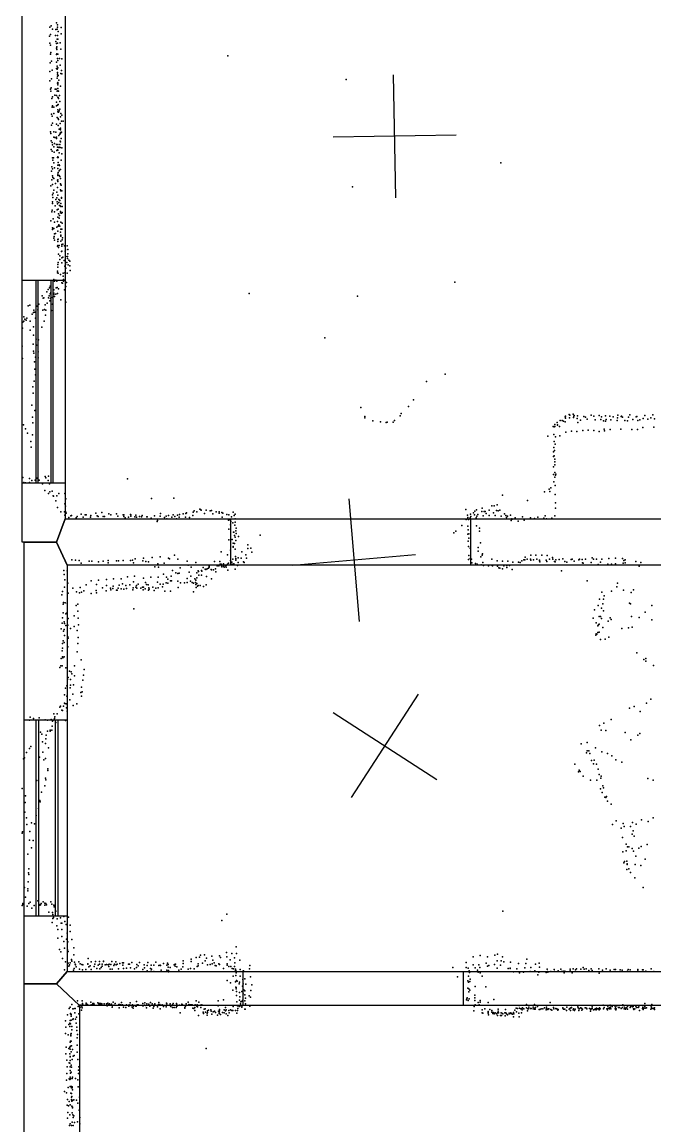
# Model space of a CAD drawing. Header units: millimetres. Extents: x 3450 to 23228, y -19815 to -4263.
# Drawn here: x 10146 to 12202, y -11441 to -7854 of the extents above; entities that cross this region are included whole.
import ezdxf

# ---------------------------------------------------------------- set-up
doc = ezdxf.new("R2010")
doc.units = ezdxf.units.MM
for name, color, linetype in [('DOORS', 7, 'Continuous'), ('P', 9, 'Continuous'), ('PANOS', 10, 'Continuous'), ('ROOMS', 1, 'Continuous'), ('WALLS', 3, 'Continuous'), ('WINDOWS', 6, 'Continuous')]:
    doc.layers.add(name, color=color, linetype=linetype)

# ---------------------------------------------------------------- blocks, each defined once
blk = doc.blocks.new('1-Standard_45')
for points in [[(-590, 42.9766), (589.999, 42.9766), (589.999, 32.9766), (-590, 32.9766), (-590, 42.9766)], [(-590.014, -44.0958), (589.985, -44.0958), (589.985, -54.0958), (-590.014, -54.0958), (-590.014, -44.0958)]]:
    blk.add_lwpolyline(points)

msp = doc.modelspace()

# ---------------------------------------------------------------- linework, layer by layer
at = {"layer": 'DOORS'}
for points in [[(10824.4, -9469), (11603, -9469), (11603, -9619), (10824.4, -9619), (10824.4, -9469)], [(11578.5, -11049.3), (10864.5, -11049.3), (10864.5, -10939.3), (11578.5, -10939.3), (11578.5, -11049.3)]]:
    msp.add_lwpolyline(points, dxfattribs=at)
at = {"layer": 'P'}
for p in [(10236, -7871), (10241, -7867), (10245, -7878), (10256, -7879), (10258, -7857), (10260, -7878), (10261, -7863), (10261, -7871), (10264, -7885), (10273, -7872), (10235, -7900), (10236, -7923), (10239, -7895), (10255, -7898), (10256, -7918), (10258, -7924), (10260, -7910), (10261, -7898), (10261, -7923), (10262, -7910), (10270, -7922), (10273, -7893), (10239, -7930), (10239, -7959), (10240, -7953), (10258, -7939), (10258, -7960), (10259, -7935), (10259, -7944), (10259, -7958), (10262, -7959), (10272, -7943), (10238, -7987), (10242, -7982), (10258, -7985), (10261, -7973), (10262, -7979), (10268, -7973), (10270, -7994), (10276, -7974), (10815, -7964), (10237, -8015), (10244, -8011), (10258, -8005), (10260, -7998), (10260, -8008), (10261, -8018), (10261, -8024), (10261, -8030), (10263, -8003), (10264, -8028), (10272, -8022), (10274, -8012), (10275, -8023), (10236, -8045), (10241, -8068), (10242, -8039), (10260, -8037), (10261, -8053), (10262, -8051), (10262, -8054), (10263, -8058), (10266, -8043), (10271, -8063), (11199, -8041), (10239, -8073), (10240, -8079), (10243, -8103), (10245, -8097), (10253, -8092), (10254, -8072), (10257, -8073), (10258, -8093), (10260, -8079), (10262, -8070), (10262, -8078), (10262, -8098), (10264, -8100), (10265, -8079), (10265, -8103), (10268, -8093), (10244, -8131), (10245, -8127), (10250, -8131), (10258, -8115), (10258, -8127), (10261, -8124), (10263, -8140), (10264, -8122), (10269, -8113), (10269, -8137), (10242, -8154), (10244, -8160), (10250, -8151), (10260, -8165), (10263, -8146), (10264, -8168), (10265, -8147), (10265, -8171), (10267, -8143), (10271, -8162), (10272, -8152), (10274, -8176), (10276, -8157), (10280, -8176), (10239, -8211), (10242, -8189), (10245, -8183), (10249, -8211), (10256, -8212), (10258, -8186), (10264, -8190), (10267, -8202), (10270, -8184), (10271, -8199), (10271, -8205), (10274, -8212), (10240, -8216), (10241, -8240), (10244, -8246), (10249, -8228), (10253, -8230), (10258, -8228), (10258, -8233), (10266, -8223), (10269, -8219), (10270, -8241), (10271, -8213), (10271, -8217), (10271, -8244), (10273, -8233), (10241, -8268), (10244, -8274), (10245, -8253), (10250, -8260), (10251, -8277), (10252, -8249), (10258, -8252), (10259, -8272), (10261, -8261), (10261, -8270), (10262, -8252), (10262, -8271), (10266, -8262), (10267, -8261), (10267, -8279), (10269, -8252), (10270, -8262), (10276, -8263), (10276, -8283), (10245, -8296), (10246, -8303), (10248, -8296), (10250, -8312), (10261, -8294), (10262, -8319), (10263, -8292), (10264, -8295), (10264, -8311), (10267, -8318), (10273, -8303), (11701, -8312), (10242, -8339), (10243, -8325), (10245, -8331), (10245, -8354), (10252, -8328), (10262, -8330), (10262, -8349), (10262, -8353), (10264, -8343), (10267, -8338), (10267, -8353), (10268, -8321), (10269, -8356), (10270, -8334), (10271, -8334), (10240, -8387), (10243, -8367), (10245, -8382), (10246, -8359), (10250, -8363), (10255, -8379), (10261, -8368), (10261, -8392), (10263, -8367), (10263, -8372), (10271, -8363), (10271, -8380), (10272, -8383), (10273, -8384), (11219, -8390), (10245, -8416), (10246, -8424), (10247, -8410), (10249, -8401), (10259, -8407), (10259, -8426), (10263, -8417), (10271, -8399), (10272, -8403), (10274, -8424), (10274, -8427), (10276, -8403), (10245, -8438), (10245, -8444), (10254, -8451), (10256, -8431), (10260, -8438), (10261, -8445), (10264, -8462), (10266, -8431), (10266, -8441), (10268, -8450), (10269, -8434), (10270, -8451), (10272, -8444), (10272, -8454), (10277, -8454), (10243, -8471), (10244, -8466), (10247, -8494), (10252, -8471), (10260, -8464), (10262, -8488), (10265, -8477), (10267, -8492), (10268, -8483), (10271, -8470), (10271, -8474), (10274, -8475), (10277, -8473), (10240, -8500), (10245, -8523), (10245, -8528), (10250, -8525), (10252, -8505), (10259, -8521), (10261, -8502), (10262, -8534), (10264, -8518), (10266, -8513), (10269, -8518), (10272, -8505), (10272, -8527), (10276, -8527), (10277, -8508), (10250, -8557), (10251, -8551), (10252, -8543), (10252, -8563), (10255, -8541), (10262, -8561), (10262, -8567), (10264, -8560), (10271, -8537), (10272, -8547), (10272, -8550), (10272, -8566), (10277, -8562), (10278, -8555), (10261, -8583), (10262, -8580), (10265, -8587), (10267, -8580), (10274, -8600), (10275, -8577), (10276, -8583), (10276, -8599), (10279, -8576), (10284, -8582), (10286, -8599), (10287, -8594), (10293, -8582), (10295, -8593), (10262, -8642), (10264, -8636), (10265, -8609), (10269, -8614), (10269, -8626), (10276, -8621), (10276, -8637), (10279, -8618), (10283, -8629), (10287, -8642), (10288, -8616), (10288, -8616), (10292, -8636), (10294, -8616), (10294, -8623), (10295, -8608), (10296, -8643), (10298, -8628), (10301, -8631), (10261, -8664), (10261, -8669), (10263, -8651), (10264, -8670), (10271, -8675), (10280, -8670), (10285, -8648), (10285, -8669), (10289, -8654), (10293, -8670), (10301, -8646), (10302, -8662), (10238, -8712), (10250, -8691), (10252, -8696), (10256, -8693), (10259, -8696), (10276, -8702), (10278, -8703), (10280, -8680), (10281, -8691), (10281, -8696), (10289, -8714), (10291, -8701), (11552, -8700), (10212, -8744), (10217, -8750), (10227, -8731), (10231, -8723), (10232, -8750), (10234, -8744), (10235, -8718), (10238, -8737), (10240, -8733), (10245, -8749), (10250, -8724), (10250, -8735), (10250, -8740), (10252, -8746), (10256, -8739), (10257, -8718), (10260, -8717), (10261, -8736), (10265, -8721), (10284, -8724), (10884, -8736), (11236, -8745), (10166, -8776), (10172, -8774), (10195, -8777), (10201, -8771), (10215, -8751), (10221, -8773), (10228, -8768), (10237, -8760), (10239, -8753), (10245, -8771), (10272, -8757), (10288, -8764), (10152, -8812), (10155, -8820), (10162, -8816), (10179, -8804), (10184, -8798), (10185, -8791), (10188, -8797), (10190, -8816), (10198, -8789), (10214, -8790), (10219, -8788), (10222, -8807), (10223, -8791), (10242, -8792), (10148, -8849), (10149, -8830), (10152, -8826), (10160, -8823), (10173, -8826), (10173, -8855), (10184, -8845), (10210, -8846), (10218, -8826), (10184, -8872), (10192, -8885), (10200, -8887), (11130, -8880), (10147, -8908), (10182, -8901), (10183, -8924), (10185, -8930), (10193, -8904), (10199, -8926), (10148, -8948), (10187, -8958), (10190, -8943), (10199, -8945), (10188, -8982), (10190, -9001), (11520, -8998), (10186, -9021), (11460, -9022), (10181, -9040), (10182, -9060), (10178, -9099), (11246, -9107), (11401, -9103), (11417, -9082), (10180, -9138), (10188, -9117), (11259, -9136), (11260, -9140), (11374, -9134), (11378, -9126), (11910, -9137), (11911, -9135), (11911, -9141), (11923, -9130), (11924, -9140), (11925, -9132), (11936, -9128), (11937, -9139), (11938, -9135), (11939, -9133), (11949, -9142), (11950, -9134), (11971, -9136), (11976, -9138), (11981, -9145), (11995, -9132), (12003, -9135), (12021, -9133), (12028, -9137), (12041, -9134), (12055, -9135), (12066, -9137), (12080, -9140), (12081, -9132), (12092, -9136), (12093, -9135), (12096, -9138), (12116, -9138), (12120, -9131), (12141, -9137), (12143, -9136), (12163, -9143), (12169, -9133), (12179, -9145), (12188, -9140), (12195, -9131), (12200, -9144), (10151, -9163), (10157, -9176), (10181, -9157), (11285, -9150), (11310, -9153), (11329, -9156), (11332, -9154), (11351, -9154), (11356, -9149), (11871, -9168), (11874, -9170), (11876, -9162), (11876, -9168), (11884, -9156), (11885, -9163), (11885, -9164), (11892, -9168), (11894, -9149), (11900, -9149), (11905, -9151), (11910, -9153), (11951, -9155), (11960, -9148), (11985, -9180), (12003, -9181), (12008, -9147), (12026, -9146), (12034, -9150), (12037, -9177), (12041, -9151), (12043, -9146), (12056, -9178), (12058, -9147), (12079, -9149), (12091, -9177), (12104, -9149), (12112, -9150), (12127, -9178), (12130, -9146), (12145, -9178), (12146, -9149), (12152, -9147), (12162, -9172), (12198, -9171), (10164, -9190), (10175, -9217), (10180, -9196), (11854, -9200), (11873, -9194), (11874, -9217), (11879, -9202), (11893, -9199), (11912, -9187), (11931, -9184), (11948, -9185), (11967, -9182), (12020, -9185), (12038, -9183), (10176, -9236), (11872, -9251), (11873, -9237), (11875, -9246), (11878, -9226), (11872, -9266), (11874, -9264), (11876, -9283), (11877, -9275), (11872, -9300), (11872, -9324), (11877, -9293), (11877, -9318), (11880, -9323), (10149, -9334), (10152, -9350), (10158, -9352), (10171, -9337), (10171, -9350), (10178, -9344), (10189, -9343), (10193, -9336), (10196, -9336), (10202, -9343), (10213, -9355), (10221, -9331), (10224, -9335), (10231, -9344), (10232, -9330), (10235, -9355), (10240, -9352), (10489, -9338), (11873, -9348), (11877, -9333), (11878, -9360), (11879, -9327), (10220, -9376), (10232, -9386), (10236, -9381), (10244, -9379), (10247, -9394), (10248, -9395), (10259, -9394), (10266, -9386), (10285, -9386), (11707, -9392), (11843, -9381), (11858, -9372), (11860, -9380), (11864, -9368), (11878, -9389), (10256, -9410), (10261, -9432), (10285, -9420), (10287, -9427), (10288, -9403), (10567, -9402), (10639, -9401), (11672, -9426), (11680, -9426), (11689, -9423), (11788, -9409), (11879, -9417), (10272, -9446), (10284, -9446), (10285, -9457), (10288, -9447), (10290, -9450), (10298, -9464), (10305, -9459), (10307, -9458), (10322, -9465), (10325, -9461), (10338, -9453), (10345, -9463), (10351, -9455), (10355, -9455), (10369, -9463), (10370, -9458), (10386, -9450), (10390, -9459), (10394, -9461), (10405, -9448), (10410, -9461), (10414, -9461), (10428, -9452), (10435, -9456), (10453, -9452), (10457, -9460), (10475, -9455), (10477, -9456), (10477, -9461), (10481, -9465), (10492, -9463), (10498, -9454), (10500, -9455), (10500, -9460), (10513, -9462), (10516, -9457), (10518, -9463), (10528, -9461), (10534, -9462), (10536, -9458), (10551, -9462), (10553, -9462), (10566, -9466), (10576, -9459), (10595, -9460), (10596, -9451), (10609, -9464), (10614, -9460), (10617, -9468), (10622, -9458), (10633, -9463), (10637, -9456), (10642, -9461), (10651, -9457), (10656, -9463), (10658, -9454), (10669, -9452), (10677, -9463), (10678, -9451), (10680, -9449), (10690, -9464), (10701, -9458), (10702, -9447), (10705, -9442), (10714, -9446), (10724, -9437), (10726, -9438), (10728, -9440), (10739, -9451), (10744, -9440), (10757, -9443), (10761, -9441), (10766, -9452), (10777, -9446), (10786, -9446), (10786, -9450), (10795, -9448), (10796, -9463), (10798, -9450), (10811, -9454), (10818, -9455), (10827, -9462), (10832, -9447), (10835, -9458), (10838, -9453), (11588, -9438), (11593, -9457), (11594, -9464), (11601, -9465), (11603, -9453), (11604, -9461), (11612, -9449), (11616, -9455), (11617, -9444), (11621, -9465), (11622, -9439), (11623, -9460), (11626, -9454), (11639, -9445), (11641, -9434), (11644, -9459), (11647, -9445), (11650, -9445), (11654, -9451), (11663, -9440), (11663, -9458), (11677, -9449), (11683, -9458), (11687, -9441), (11693, -9442), (11698, -9440), (11702, -9460), (11713, -9452), (11717, -9458), (11720, -9464), (11723, -9460), (11733, -9457), (11748, -9465), (11772, -9462), (11797, -9465), (11810, -9467), (11821, -9463), (11841, -9466), (11845, -9459), (11867, -9466), (11877, -9459), (11879, -9434), (10585, -9477), (10586, -9474), (10648, -9469), (10817, -9473), (10818, -9502), (10822, -9472), (10823, -9488), (10824, -9477), (10831, -9481), (10837, -9489), (10838, -9469), (10838, -9479), (10842, -9499), (11574, -9490), (11589, -9471), (11593, -9469), (11594, -9492), (11596, -9471), (11622, -9491), (11632, -9499), (11735, -9474), (11737, -9469), (11738, -9470), (11757, -9476), (11777, -9473), (11849, -9469), (10818, -9537), (10829, -9536), (10833, -9512), (10834, -9512), (10836, -9523), (10838, -9528), (10840, -9507), (10841, -9539), (10842, -9516), (10849, -9526), (10920, -9521), (11548, -9514), (11555, -9509), (11594, -9518), (11595, -9504), (11597, -9517), (11597, -9531), (11632, -9508), (10823, -9570), (10832, -9548), (10832, -9558), (10832, -9561), (10836, -9549), (10838, -9567), (10879, -9553), (10879, -9565), (10889, -9564), (11595, -9541), (11596, -9558), (11602, -9564), (11627, -9562), (11627, -9573), (11635, -9546), (10288, -9609), (10308, -9602), (10320, -9603), (10332, -9604), (10364, -9606), (10373, -9606), (10395, -9608), (10410, -9606), (10426, -9604), (10426, -9611), (10453, -9605), (10460, -9605), (10475, -9604), (10499, -9604), (10505, -9603), (10508, -9611), (10514, -9598), (10539, -9605), (10541, -9596), (10548, -9607), (10557, -9608), (10569, -9594), (10595, -9592), (10622, -9596), (10625, -9598), (10641, -9587), (10652, -9599), (10682, -9606), (10711, -9610), (10771, -9607), (10789, -9607), (10793, -9576), (10814, -9585), (10823, -9604), (10828, -9609), (10831, -9600), (10839, -9591), (10840, -9597), (10840, -9602), (10841, -9603), (10848, -9595), (10848, -9610), (10858, -9596), (10860, -9576), (10865, -9608), (10868, -9610), (10873, -9585), (10875, -9596), (10892, -9577), (11596, -9601), (11597, -9588), (11601, -9597), (11606, -9600), (11607, -9611), (11636, -9592), (11640, -9587), (11642, -9582), (11643, -9610), (11672, -9600), (11689, -9605), (11706, -9606), (11724, -9606), (11740, -9609), (11759, -9609), (11764, -9610), (11769, -9605), (11776, -9602), (11779, -9602), (11780, -9593), (11787, -9599), (11797, -9599), (11799, -9586), (11799, -9603), (11807, -9602), (11815, -9587), (11818, -9600), (11827, -9603), (11827, -9605), (11828, -9608), (11834, -9587), (11848, -9603), (11851, -9607), (11852, -9588), (11859, -9600), (11869, -9594), (11870, -9600), (11875, -9607), (11878, -9608), (11880, -9602), (11891, -9601), (11902, -9598), (11909, -9607), (11916, -9609), (11930, -9601), (11933, -9600), (11939, -9606), (11954, -9602), (11957, -9600), (11965, -9601), (11966, -9611), (11976, -9599), (11995, -9610), (11998, -9595), (12002, -9600), (12012, -9600), (12025, -9609), (12029, -9599), (12052, -9597), (12074, -9596), (12096, -9597), (12101, -9604), (12105, -9602), (12105, -9611), (12139, -9607), (12156, -9610), (10282, -9636), (10293, -9637), (10338, -9613), (10578, -9624), (10587, -9615), (10589, -9626), (10608, -9612), (10635, -9636), (10646, -9644), (10652, -9646), (10657, -9645), (10660, -9628), (10686, -9619), (10689, -9642), (10696, -9626), (10714, -9644), (10718, -9637), (10719, -9640), (10729, -9636), (10730, -9639), (10734, -9627), (10741, -9632), (10743, -9633), (10747, -9631), (10752, -9629), (10754, -9622), (10754, -9626), (10760, -9633), (10761, -9634), (10768, -9634), (10775, -9631), (10776, -9641), (10780, -9621), (10785, -9621), (10790, -9616), (10793, -9616), (10794, -9621), (10795, -9624), (10800, -9615), (10801, -9622), (10803, -9625), (10807, -9621), (10809, -9625), (10810, -9619), (10814, -9616), (10815, -9635), (10817, -9613), (10828, -9617), (10829, -9616), (10831, -9618), (10834, -9615), (10838, -9632), (10846, -9620), (11619, -9614), (11624, -9616), (11637, -9618), (11645, -9620), (11661, -9621), (11672, -9619), (11674, -9621), (11690, -9622), (11695, -9628), (11698, -9629), (11706, -9631), (11711, -9621), (11721, -9620), (11721, -9627), (11729, -9620), (11738, -9633), (11898, -9637), (11969, -9613), (12017, -9617), (12049, -9616), (12060, -9616), (12074, -9615), (12098, -9612), (12150, -9622), (10283, -9649), (10285, -9667), (10295, -9678), (10354, -9683), (10371, -9670), (10388, -9682), (10395, -9668), (10420, -9666), (10443, -9663), (10468, -9663), (10473, -9680), (10489, -9657), (10496, -9683), (10508, -9673), (10511, -9655), (10523, -9681), (10541, -9661), (10547, -9675), (10550, -9682), (10556, -9683), (10564, -9658), (10586, -9674), (10588, -9658), (10595, -9681), (10605, -9681), (10606, -9648), (10614, -9676), (10615, -9658), (10620, -9664), (10620, -9678), (10628, -9670), (10630, -9655), (10632, -9670), (10652, -9671), (10661, -9676), (10674, -9676), (10683, -9662), (10683, -9675), (10693, -9671), (10694, -9655), (10699, -9675), (10703, -9677), (10707, -9663), (10710, -9675), (10711, -9668), (10711, -9682), (10714, -9660), (10714, -9679), (10720, -9651), (10729, -9651), (10744, -9683), (10745, -9656), (10762, -9663), (11981, -9670), (12080, -9678), (10275, -9715), (10278, -9705), (10284, -9691), (10296, -9710), (10311, -9694), (10323, -9706), (10333, -9709), (10335, -9692), (10339, -9707), (10347, -9702), (10371, -9711), (10387, -9701), (10388, -9709), (10407, -9693), (10419, -9702), (10421, -9685), (10433, -9694), (10435, -9699), (10441, -9695), (10442, -9687), (10453, -9700), (10455, -9700), (10458, -9694), (10462, -9684), (10468, -9696), (10477, -9697), (10483, -9685), (10485, -9695), (10506, -9699), (10507, -9693), (10516, -9690), (10518, -9685), (10519, -9694), (10532, -9694), (10537, -9691), (10540, -9699), (10541, -9691), (10546, -9696), (10557, -9700), (10558, -9693), (10559, -9697), (10571, -9691), (10575, -9701), (10581, -9694), (10588, -9693), (10602, -9689), (10610, -9703), (10628, -9704), (10653, -9692), (10703, -9706), (10712, -9692), (10716, -9687), (10718, -9685), (10725, -9685), (10736, -9688), (12029, -9707), (12037, -9719), (12060, -9703), (12078, -9689), (12100, -9700), (12124, -9708), (12132, -9699), (10280, -9746), (10281, -9740), (10286, -9741), (10293, -9743), (10322, -9750), (10327, -9746), (12017, -9750), (12022, -9730), (12032, -9745), (12034, -9729), (12119, -9742), (12122, -9745), (12191, -9750), (10278, -9790), (10280, -9774), (10288, -9777), (10291, -9775), (10315, -9784), (10327, -9768), (10509, -9761), (12005, -9764), (12021, -9786), (12025, -9786), (12028, -9759), (12035, -9767), (12056, -9790), (12126, -9786), (12150, -9789), (12170, -9772), (10273, -9826), (10277, -9807), (10283, -9803), (10284, -9808), (10288, -9815), (10295, -9814), (10296, -9792), (10304, -9825), (10315, -9818), (10328, -9791), (10330, -9813), (12001, -9791), (12011, -9806), (12016, -9816), (12018, -9813), (12021, -9811), (12028, -9792), (12032, -9821), (12050, -9801), (12059, -9795), (12094, -9825), (12116, -9823), (12128, -9820), (12191, -9797), (10281, -9833), (10283, -9828), (10284, -9848), (10295, -9852), (10296, -9856), (10325, -9831), (10329, -9854), (12010, -9846), (12011, -9842), (12013, -9843), (12016, -9838), (12021, -9837), (12025, -9860), (12040, -9859), (12052, -9853), (10277, -9897), (10278, -9874), (10278, -9889), (10280, -9865), (10283, -9870), (10295, -9884), (10327, -9874), (10273, -9922), (10278, -9917), (10279, -9920), (10283, -9917), (10325, -9901), (10338, -9927), (12143, -9904), (12166, -9925), (12172, -9922), (12172, -9931), (10269, -9952), (10272, -9946), (10277, -9946), (10288, -9953), (10300, -9963), (10306, -9966), (10317, -9946), (10348, -9958), (12197, -9945), (10294, -9991), (10296, -9984), (10304, -9991), (10308, -9972), (10317, -9979), (10344, -9993), (10346, -9976), (10284, -10040), (10287, -10019), (10292, -10011), (10302, -10018), (10304, -10009), (10311, -10038), (10313, -10008), (10337, -10033), (10339, -10015), (10342, -10030), (10271, -10077), (10281, -10077), (10284, -10067), (10285, -10068), (10290, -10069), (10292, -10045), (10301, -10056), (10312, -10075), (10324, -10069), (10339, -10045), (12174, -10067), (12188, -10054), (10173, -10113), (10249, -10102), (10253, -10112), (10260, -10102), (10269, -10080), (10276, -10090), (10278, -10091), (10291, -10083), (10292, -10082), (10293, -10093), (12119, -10084), (12134, -10078), (12154, -10094), (10170, -10123), (10184, -10117), (10202, -10115), (10221, -10122), (10229, -10123), (10241, -10120), (10244, -10142), (10245, -10126), (10246, -10124), (10251, -10121), (10252, -10117), (10256, -10130), (10287, -10124), (12022, -10140), (12036, -10132), (12059, -10120), (10206, -10162), (10211, -10168), (10223, -10183), (10225, -10171), (10229, -10158), (10238, -10155), (10238, -10158), (10243, -10155), (12027, -10155), (12042, -10156), (12105, -10163), (12146, -10171), (12153, -10166), (10171, -10215), (10175, -10208), (10213, -10193), (10222, -10198), (10232, -10213), (11962, -10199), (11981, -10195), (12009, -10212), (12123, -10187), (10151, -10248), (10154, -10245), (10161, -10228), (10203, -10243), (10214, -10227), (10217, -10252), (10222, -10247), (11979, -10229), (11981, -10222), (11987, -10222), (11990, -10231), (11996, -10254), (12004, -10253), (12029, -10225), (12047, -10231), (12062, -10238), (12075, -10251), (10230, -10281), (10230, -10286), (11941, -10266), (11953, -10290), (11956, -10285), (11959, -10289), (12002, -10265), (12012, -10266), (12017, -10282), (12094, -10259), (10194, -10319), (10222, -10311), (10223, -10316), (11968, -10305), (11992, -10318), (12013, -10317), (12020, -10299), (12026, -10311), (12027, -10305), (12179, -10312), (12196, -10318), (10147, -10345), (10209, -10357), (10220, -10336), (12025, -10346), (12030, -10358), (12032, -10336), (12035, -10342), (10156, -10390), (10157, -10368), (10204, -10384), (10205, -10388), (12039, -10373), (12042, -10374), (12044, -10371), (12047, -10386), (12059, -10396), (10155, -10421), (10192, -10432), (10200, -10410), (10161, -10440), (10162, -10462), (10177, -10456), (10187, -10459), (12064, -10462), (12076, -10450), (12098, -10458), (12102, -10468), (12122, -10468), (12129, -10455), (12141, -10461), (12158, -10446), (12180, -10452), (12196, -10440), (10147, -10490), (10148, -10485), (10172, -10484), (12092, -10473), (12096, -10504), (12128, -10493), (12131, -10482), (12134, -10500), (10171, -10512), (10177, -10537), (10182, -10514), (12108, -10525), (12113, -10534), (12117, -10534), (12128, -10540), (12149, -10538), (12157, -10533), (12176, -10527), (10165, -10558), (12097, -10550), (12108, -10547), (12132, -10548), (12139, -10565), (12170, -10574), (10168, -10606), (12101, -10586), (12103, -10582), (12110, -10581), (12110, -10608), (12111, -10589), (12111, -10591), (12117, -10606), (12137, -10592), (12156, -10595), (10166, -10648), (10167, -10619), (10168, -10624), (12122, -10617), (12136, -10635), (10154, -10666), (10165, -10671), (10165, -10677), (12163, -10666), (10149, -10718), (10149, -10722), (10157, -10698), (10168, -10718), (10173, -10714), (10198, -10710), (10202, -10721), (10206, -10723), (10208, -10718), (10215, -10713), (10220, -10717), (10223, -10718), (10226, -10723), (10240, -10713), (10243, -10720), (10147, -10725), (10163, -10727), (10178, -10733), (10186, -10725), (10204, -10724), (10220, -10724), (10233, -10746), (10245, -10748), (10246, -10754), (10249, -10724), (10251, -10729), (10253, -10727), (10256, -10743), (10293, -10759), (10811, -10753), (11708, -10743), (10244, -10780), (10246, -10767), (10248, -10764), (10259, -10791), (10260, -10768), (10271, -10765), (10273, -10782), (10275, -10782), (10282, -10761), (10285, -10777), (10290, -10786), (10297, -10763), (10302, -10789), (10795, -10774), (10262, -10803), (10275, -10803), (10276, -10825), (10293, -10815), (10303, -10809), (10263, -10831), (10282, -10842), (10284, -10863), (10291, -10834), (10295, -10843), (10308, -10835), (10314, -10862), (10842, -10859), (10268, -10868), (10272, -10875), (10278, -10897), (10294, -10869), (10296, -10874), (10307, -10900), (10307, -10901), (10314, -10885), (10361, -10897), (10696, -10899), (10712, -10894), (10723, -10893), (10726, -10886), (10739, -10885), (10745, -10896), (10763, -10889), (10766, -10902), (10787, -10888), (10791, -10894), (10810, -10877), (10811, -10892), (10822, -10901), (10828, -10881), (10836, -10895), (10843, -10881), (10853, -10902), (11611, -10892), (11634, -10887), (11658, -10891), (11682, -10886), (11690, -10883), (11706, -10891), (11786, -10899), (10284, -10934), (10287, -10908), (10296, -10912), (10298, -10922), (10300, -10917), (10303, -10911), (10308, -10906), (10313, -10935), (10316, -10929), (10317, -10909), (10319, -10915), (10320, -10917), (10322, -10924), (10331, -10908), (10333, -10932), (10335, -10914), (10340, -10916), (10343, -10934), (10344, -10918), (10353, -10933), (10360, -10914), (10360, -10915), (10363, -10924), (10368, -10921), (10371, -10908), (10371, -10933), (10380, -10923), (10383, -10915), (10385, -10907), (10389, -10929), (10394, -10919), (10398, -10907), (10398, -10915), (10399, -10931), (10403, -10926), (10406, -10915), (10406, -10922), (10411, -10906), (10411, -10907), (10416, -10917), (10420, -10916), (10426, -10917), (10428, -10923), (10429, -10915), (10432, -10932), (10435, -10916), (10438, -10907), (10439, -10932), (10444, -10920), (10446, -10915), (10451, -10908), (10452, -10917), (10455, -10915), (10459, -10930), (10464, -10913), (10473, -10911), (10474, -10919), (10476, -10911), (10476, -10929), (10485, -10928), (10492, -10915), (10495, -10915), (10499, -10927), (10503, -10910), (10511, -10931), (10518, -10926), (10519, -10916), (10523, -10921), (10528, -10910), (10538, -10933), (10543, -10917), (10544, -10927), (10553, -10920), (10553, -10937), (10555, -10910), (10563, -10929), (10566, -10919), (10566, -10938), (10567, -10932), (10574, -10919), (10581, -10909), (10591, -10920), (10595, -10919), (10596, -10920), (10598, -10935), (10598, -10935), (10606, -10913), (10616, -10919), (10616, -10935), (10619, -10912), (10621, -10916), (10621, -10925), (10622, -10936), (10627, -10926), (10640, -10917), (10643, -10922), (10644, -10915), (10645, -10915), (10649, -10924), (10655, -10935), (10663, -10932), (10668, -10924), (10670, -10905), (10670, -10913), (10686, -10932), (10693, -10929), (10696, -10907), (10705, -10931), (10715, -10923), (10718, -10914), (10718, -10921), (10732, -10912), (10741, -10905), (10748, -10918), (10757, -10916), (10764, -10914), (10770, -10911), (10773, -10920), (10777, -10921), (10785, -10914), (10788, -10916), (10800, -10929), (10812, -10914), (10812, -10919), (10818, -10923), (10824, -10923), (10829, -10929), (10833, -10931), (10836, -10923), (10837, -10911), (10839, -10932), (10839, -10936), (10840, -10936), (10855, -10933), (10865, -10937), (10885, -10931), (10886, -10920), (11545, -10926), (11589, -10910), (11589, -10926), (11595, -10928), (11598, -10937), (11611, -10918), (11618, -10927), (11625, -10935), (11630, -10918), (11633, -10926), (11654, -10912), (11658, -10922), (11662, -10920), (11681, -10916), (11689, -10905), (11689, -10928), (11700, -10919), (11702, -10905), (11711, -10908), (11725, -10929), (11731, -10928), (11731, -10929), (11733, -10909), (11753, -10931), (11758, -10913), (11779, -10927), (11782, -10913), (11799, -10926), (11812, -10937), (11814, -10915), (11826, -10912), (11827, -10925), (11852, -10932), (11874, -10933), (11887, -10937), (11896, -10932), (11904, -10938), (11909, -10938), (11926, -10932), (11926, -10937), (11936, -10931), (11944, -10934), (11947, -10930), (11961, -10932), (11968, -10926), (11972, -10932), (11978, -10930), (11987, -10936), (11994, -10930), (11998, -10936), (12019, -10930), (12031, -10935), (12043, -10930), (12056, -10935), (12069, -10933), (12073, -10933), (12089, -10934), (12095, -10935), (12112, -10938), (12115, -10933), (12121, -10934), (12146, -10933), (12146, -10935), (12161, -10934), (12163, -10934), (12172, -10938), (12189, -10931), (10574, -10939), (10622, -10940), (10812, -10968), (10832, -10954), (10839, -10973), (10841, -10952), (10842, -10944), (10843, -10968), (10845, -10971), (10852, -10974), (10855, -10954), (10862, -10939), (10863, -10965), (10870, -10963), (10888, -10956), (11560, -10957), (11594, -10969), (11596, -10954), (11596, -10974), (11599, -10942), (11600, -10972), (11601, -10964), (11627, -10941), (11634, -10944), (11641, -10954), (11742, -10940), (11762, -10944), (11775, -10941), (11796, -10939), (11821, -10950), (11824, -10941), (11848, -10942), (11853, -10939), (11854, -10941), (11863, -10939), (11875, -10939), (11898, -10939), (11907, -10944), (11933, -10943), (12021, -10945), (12198, -10939), (10823, -10976), (10831, -11000), (10840, -10990), (10842, -10991), (10842, -10995), (10843, -11004), (10851, -10979), (10852, -11007), (10860, -11004), (10862, -10987), (10864, -10979), (10866, -10999), (10870, -11002), (10873, -10980), (10889, -11001), (10893, -10982), (11594, -10993), (11597, -10995), (11597, -11005), (11600, -11000), (11618, -10988), (11652, -10989), (10308, -11046), (10326, -11034), (10341, -11034), (10343, -11043), (10354, -11042), (10355, -11045), (10359, -11046), (10370, -11039), (10376, -11043), (10376, -11045), (10379, -11043), (10392, -11041), (10396, -11043), (10399, -11043), (10402, -11043), (10403, -11046), (10405, -11044), (10413, -11044), (10420, -11044), (10425, -11042), (10430, -11044), (10437, -11045), (10442, -11039), (10449, -11043), (10461, -11046), (10464, -11046), (10469, -11040), (10497, -11041), (10518, -11037), (10538, -11043), (10545, -11041), (10552, -11044), (10558, -11045), (10563, -11040), (10569, -11044), (10576, -11046), (10577, -11044), (10578, -11045), (10589, -11046), (10591, -11040), (10594, -11046), (10615, -11042), (10616, -11044), (10627, -11044), (10637, -11043), (10648, -11043), (10665, -11045), (10679, -11044), (10686, -11039), (10688, -11046), (10712, -11034), (10720, -11039), (10783, -11034), (10800, -11031), (10843, -11017), (10844, -11038), (10852, -11032), (10854, -11021), (10856, -11044), (10857, -11038), (10861, -11036), (10862, -11033), (10864, -11012), (10870, -11015), (10870, -11035), (10872, -11026), (10872, -11044), (10884, -11018), (10888, -11023), (11590, -11031), (11591, -11028), (11592, -11025), (11595, -11033), (11598, -11028), (11617, -11016), (11617, -11025), (11617, -11033), (11627, -11040), (11634, -11033), (11634, -11039), (11660, -11040), (11678, -11030), (11784, -11046), (11810, -11046), (11861, -11040), (12169, -11043), (12191, -11046), (10294, -11080), (10299, -11059), (10303, -11055), (10304, -11076), (10304, -11077), (10305, -11077), (10306, -11079), (10311, -11060), (10312, -11061), (10318, -11059), (10318, -11074), (10319, -11059), (10329, -11053), (10331, -11048), (10331, -11077), (10335, -11055), (10336, -11049), (10339, -11065), (10340, -11054), (10341, -11057), (10342, -11048), (10344, -11048), (10359, -11048), (10371, -11048), (10373, -11049), (10381, -11047), (10396, -11048), (10401, -11048), (10406, -11049), (10423, -11051), (10426, -11047), (10431, -11048), (10439, -11055), (10440, -11050), (10445, -11049), (10462, -11057), (10467, -11048), (10473, -11047), (10476, -11055), (10483, -11056), (10485, -11048), (10493, -11052), (10494, -11047), (10497, -11049), (10501, -11050), (10504, -11055), (10505, -11048), (10507, -11058), (10508, -11052), (10516, -11052), (10517, -11052), (10520, -11047), (10523, -11048), (10539, -11051), (10540, -11051), (10544, -11049), (10548, -11050), (10550, -11057), (10561, -11051), (10561, -11052), (10572, -11058), (10574, -11053), (10586, -11054), (10595, -11060), (10601, -11047), (10606, -11052), (10606, -11053), (10614, -11054), (10617, -11049), (10626, -11049), (10627, -11050), (10629, -11053), (10635, -11047), (10635, -11056), (10640, -11056), (10647, -11056), (10648, -11049), (10649, -11047), (10649, -11052), (10651, -11050), (10658, -11049), (10660, -11073), (10666, -11048), (10667, -11047), (10675, -11056), (10675, -11058), (10677, -11052), (10692, -11047), (10694, -11047), (10695, -11048), (10699, -11048), (10701, -11058), (10704, -11059), (10707, -11056), (10707, -11066), (10708, -11048), (10714, -11052), (10715, -11047), (10716, -11054), (10726, -11049), (10727, -11056), (10730, -11047), (10734, -11071), (10735, -11076), (10738, -11062), (10741, -11060), (10741, -11060), (10742, -11071), (10747, -11075), (10747, -11081), (10749, -11067), (10749, -11072), (10752, -11065), (10759, -11064), (10760, -11068), (10763, -11078), (10767, -11070), (10771, -11068), (10774, -11072), (10781, -11081), (10783, -11051), (10784, -11068), (10786, -11071), (10786, -11076), (10788, -11063), (10788, -11067), (10791, -11079), (10797, -11072), (10803, -11064), (10803, -11074), (10807, -11056), (10807, -11067), (10809, -11064), (10809, -11077), (10818, -11066), (10819, -11074), (10823, -11064), (10828, -11066), (10831, -11066), (10832, -11053), (10839, -11066), (10844, -11075), (10846, -11051), (10846, -11066), (10847, -11059), (10851, -11053), (10857, -11051), (10860, -11055), (10862, -11050), (10870, -11062), (10871, -11062), (10886, -11052), (11613, -11067), (11615, -11053), (11618, -11047), (11631, -11048), (11640, -11064), (11641, -11074), (11643, -11075), (11649, -11060), (11660, -11069), (11660, -11072), (11660, -11075), (11661, -11080), (11665, -11063), (11672, -11066), (11672, -11071), (11675, -11073), (11675, -11076), (11676, -11072), (11679, -11075), (11680, -11077), (11683, -11074), (11687, -11077), (11690, -11074), (11693, -11062), (11693, -11068), (11694, -11074), (11702, -11074), (11707, -11076), (11708, -11077), (11714, -11073), (11716, -11063), (11717, -11074), (11719, -11077), (11723, -11080), (11728, -11075), (11728, -11077), (11731, -11076), (11734, -11073), (11737, -11077), (11739, -11078), (11742, -11072), (11743, -11077), (11747, -11065), (11751, -11058), (11752, -11070), (11755, -11059), (11760, -11075), (11761, -11050), (11762, -11058), (11766, -11060), (11768, -11074), (11770, -11058), (11770, -11064), (11771, -11057), (11776, -11061), (11785, -11057), (11788, -11067), (11789, -11061), (11790, -11061), (11791, -11060), (11791, -11061), (11792, -11055), (11798, -11059), (11800, -11059), (11806, -11055), (11806, -11061), (11810, -11062), (11812, -11058), (11813, -11057), (11813, -11062), (11814, -11056), (11820, -11053), (11826, -11063), (11828, -11063), (11832, -11060), (11838, -11060), (11843, -11057), (11848, -11064), (11849, -11055), (11849, -11059), (11853, -11062), (11853, -11062), (11854, -11063), (11856, -11061), (11857, -11060), (11863, -11063), (11867, -11065), (11872, -11056), (11873, -11060), (11880, -11059), (11881, -11060), (11883, -11060), (11886, -11065), (11887, -11063), (11902, -11057), (11903, -11058), (11905, -11062), (11906, -11062), (11909, -11062), (11914, -11066), (11916, -11055), (11923, -11062), (11925, -11059), (11927, -11066), (11928, -11057), (11929, -11057), (11931, -11056), (11936, -11064), (11937, -11060), (11940, -11066), (11942, -11062), (11951, -11054), (11952, -11057), (11954, -11066), (11956, -11061), (11960, -11057), (11962, -11058), (11963, -11058), (11964, -11065), (11966, -11062), (11975, -11057), (11976, -11057), (11979, -11058), (11980, -11061), (11989, -11059), (11992, -11068), (11993, -11063), (11995, -11061), (11998, -11054), (11998, -11059), (12002, -11064), (12006, -11063), (12007, -11061), (12011, -11064), (12012, -11058), (12015, -11061), (12016, -11060), (12018, -11060), (12020, -11063), (12020, -11064), (12022, -11057), (12024, -11060), (12033, -11049), (12034, -11060), (12037, -11056), (12045, -11060), (12047, -11059), (12048, -11064), (12049, -11052), (12052, -11058), (12054, -11060), (12055, -11056), (12056, -11049), (12057, -11055), (12058, -11061), (12063, -11053), (12071, -11051), (12072, -11061), (12074, -11055), (12075, -11064), (12076, -11060), (12078, -11051), (12083, -11056), (12086, -11056), (12092, -11059), (12096, -11056), (12097, -11048), (12102, -11051), (12102, -11061), (12104, -11057), (12105, -11060), (12106, -11062), (12109, -11057), (12109, -11057), (12112, -11062), (12113, -11053), (12114, -11050), (12121, -11056), (12122, -11054), (12126, -11051), (12129, -11054), (12131, -11053), (12132, -11061), (12133, -11063), (12134, -11062), (12136, -11060), (12139, -11052), (12142, -11056), (12147, -11056), (12149, -11054), (12151, -11066), (12161, -11059), (12162, -11055), (12163, -11061), (12163, -11063), (12165, -11058), (12169, -11053), (12170, -11058), (12174, -11057), (12188, -11062), (12189, -11054), (12190, -11055), (12191, -11059), (12196, -11059), (12198, -11058), (12200, -11057), (12200, -11063), (10287, -11099), (10298, -11111), (10301, -11107), (10302, -11098), (10304, -11109), (10306, -11084), (10306, -11097), (10311, -11095), (10312, -11093), (10320, -11094), (10322, -11107), (10323, -11088), (10719, -11082), (10815, -11082), (11690, -11082), (11700, -11082), (11703, -11082), (11715, -11083), (11742, -11087), (11761, -11087), (10287, -11141), (10288, -11120), (10296, -11145), (10301, -11118), (10305, -11143), (10305, -11147), (10305, -11148), (10306, -11141), (10308, -11118), (10308, -11129), (10324, -11120), (10324, -11131), (10326, -11144), (10290, -11185), (10298, -11189), (10301, -11185), (10303, -11169), (10304, -11165), (10304, -11182), (10306, -11165), (10307, -11181), (10325, -11155), (10325, -11178), (10744, -11189), (10289, -11207), (10301, -11207), (10302, -11192), (10303, -11215), (10303, -11216), (10306, -11200), (10309, -11225), (10310, -11193), (10312, -11214), (10316, -11212), (10325, -11201), (10327, -11225), (10292, -11227), (10293, -11249), (10299, -11236), (10301, -11237), (10303, -11228), (10303, -11249), (10303, -11261), (10306, -11243), (10307, -11250), (10330, -11260), (10331, -11249), (10291, -11292), (10292, -11271), (10299, -11288), (10301, -11290), (10302, -11282), (10304, -11270), (10304, -11288), (10306, -11266), (10309, -11287), (10310, -11282), (10320, -11287), (10327, -11291), (10330, -11271), (10284, -11329), (10291, -11333), (10296, -11316), (10302, -11313), (10306, -11313), (10307, -11313), (10307, -11317), (10309, -11314), (10309, -11317), (10310, -11324), (10329, -11314), (10294, -11355), (10299, -11362), (10305, -11335), (10307, -11336), (10307, -11348), (10307, -11355), (10307, -11356), (10308, -11345), (10308, -11361), (10310, -11358), (10314, -11356), (10323, -11357), (10327, -11367), (10333, -11348), (10293, -11373), (10295, -11397), (10297, -11376), (10302, -11372), (10308, -11377), (10309, -11398), (10310, -11380), (10310, -11382), (10332, -11390), (10294, -11416), (10300, -11440), (10301, -11405), (10303, -11434), (10307, -11440), (10309, -11429), (10311, -11405), (10312, -11413), (10312, -11439), (10314, -11408), (10317, -11430), (10326, -11428), (10334, -11413), (10334, -11434)]:
    msp.add_point(p, dxfattribs=at)
at = {"layer": 'PANOS'}
for points in [[(11359.6, -8425.4), (11352.7, -8025.5)], [(11556.2, -8222), (11156.2, -8228.9)], [(11207.5, -9403.6), (11241.6, -9802.2)], [(11423.8, -9585.9), (11025.3, -9619.9)], [(11216.1, -10374), (11433.7, -10038.3)], [(11157.1, -10097.3), (11492.8, -10314.9)]]:
    msp.add_lwpolyline(points, dxfattribs=at)
at = {"layer": 'ROOMS'}
for points in [[(12101.7, -6412), (11290, -6412), (10286.4, -6412), (10286.4, -9469), (12810.5, -9469), (12810.5, -9469), (14000.8, -9469.3), (14000.8, -8175.3), (14000.8, -6411.8), (12101.7, -6412)], [(12735.5, -9619), (10293.1, -9619), (10293.1, -10939.3), (12735.5, -10939.3), (12735.5, -9619)], [(10338.1, -14501.4), (10338.1, -14990.8), (14060.7, -14990.7), (14060.8, -11049.3), (12810.5, -11049.3), (10333.1, -11049.3), (10333.1, -14501.4)]]:
    msp.add_lwpolyline(points, close=True, dxfattribs=at)
at = {"layer": 'WALLS'}
for points in [[(10146.4, -9544), (10146.4, -6332), (10258.1, -6332), (10286.4, -6412), (10286.4, -9469), (10258.1, -9544), (10146.4, -9544)], [(10286.4, -9469), (12810.5, -9469), (12810.5, -9544), (12735.5, -9619), (10293.1, -9619), (10258.1, -9544), (10286.4, -9469)], [(10153.1, -10979.3), (10153.1, -9544), (10258.1, -9544), (10293.1, -9619), (10293.1, -10939.3), (10258.1, -10979.3), (10153.1, -10979.3)], [(12810.5, -11049.3), (10333.1, -11049.3), (10258.1, -10979.3), (10293.1, -10939.3), (12735.5, -10939.3), (12810.5, -10979.3), (12810.5, -11049.3)], [(10153.1, -14411.4), (10153.1, -10979.3), (10258.1, -10979.3), (10333.1, -11049.3), (10333.1, -14501.4), (10258.1, -14501.4), (10153.1, -14411.4)]]:
    msp.add_lwpolyline(points, dxfattribs=at)
at = {"layer": 'WINDOWS'}
for points in [[(10146.4, -9352.9), (10146.4, -8692.9), (10286.4, -8692.9), (10286.4, -9352.9), (10146.4, -9352.9)], [(10153.1, -10759.5), (10153.1, -10121.1), (10293.1, -10121.1), (10293.1, -10759.5), (10153.1, -10759.5)]]:
    msp.add_lwpolyline(points, dxfattribs=at)

# ---------------------------------------------------------------- block references
at = {"layer": 'WINDOWS', "rotation": 90}
for p, xscale, yscale in [((10216.4, -9022.9), 0.559322, 0.56), ((10223.1, -10440.3), 0.541007, 0.72)]:
    msp.add_blockref('1-Standard_45', p, dxfattribs=dict(at, xscale=xscale, yscale=yscale))

doc.saveas('drawing.dxf')
